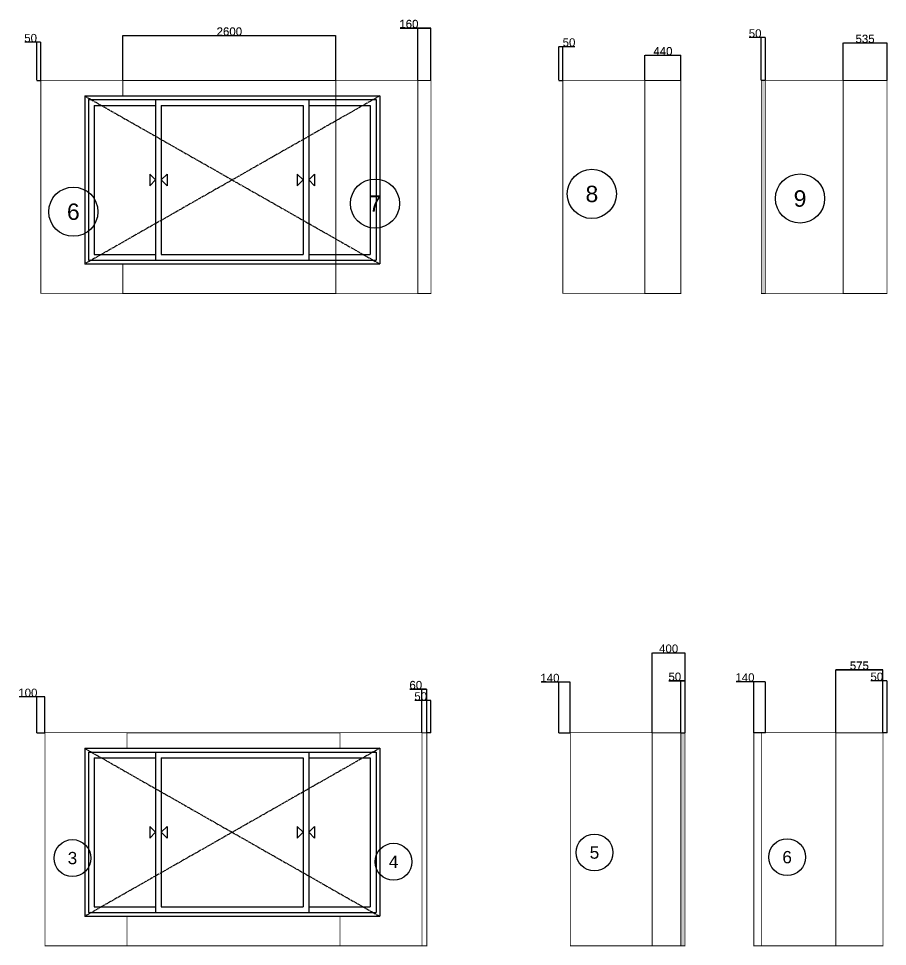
# Model space of a CAD drawing. Header units: millimetres. Extents: x 55547 to 190849, y 191990 to 326950.
# Drawn here: x 131159 to 141762, y 217054 to 228376 of the extents above; entities that cross this region are included whole.
import ezdxf
from ezdxf.enums import TextEntityAlignment as Align

# ---------------------------------------------------------------- set-up
doc = ezdxf.new("R2010")
doc.units = ezdxf.units.MM
doc.linetypes.add('CENTER2', pattern=[1.125, 0.75, -0.125, 0.125, -0.125])
doc.layers.get('Defpoints').update_dxf_attribs({"color": 144})
for name, color, linetype in [('000_50T 1pcs', 3, 'Continuous'), ('000_50T 갯수', 2, 'Continuous'), ('000_90T 2pcs', 4, 'Continuous'), ('000_90T 갯수', 2, 'Continuous'), ('000_삭제분', 4, 'Continuous'), ('YE-E-DOOR', 4, 'Continuous')]:
    doc.layers.add(name, color=color, linetype=linetype)
doc.styles.get("Standard").update_dxf_attribs({"font": 'arial.ttf'})
doc.dimstyles.new('ISO-25', dxfattribs={"dimtxt": 2.5, "dimasz": 2.5, "dimexe": 1.25, "dimexo": 0.625, "dimtad": 1, "dimtxsty": 'Standard', "dimcen": 2.5, "dimadec": 0, "dimazin": 0, "dimtfac": 1, "dimtmove": 0, "dimatfit": 3, "dimfxl": 1, "dimarcsym": 0})

# ---------------------------------------------------------------- blocks, each defined once
blk = doc.blocks.new('G$CAFAA04F1')
at = {"layer": 'YE-E-DOOR', "color": 5}
for p, q in [((0, 2050), (3600, 2050)), ((0, 2050), (0, 0)), ((3600, 2050), (3600, 0)), ((0, 0), (3600, 0))]:
    blk.add_line(p, q, dxfattribs=at)
at = {"layer": 'YE-E-DOOR', "color": 8}
for p, q in [((45, 2005), (3555, 2005)), ((45, 2005), (45, 45)), ((115, 1935), (115, 115)), ((115, 1935), (865, 1935)), ((865, 2005), (865, 45)), ((935, 1935), (2665, 1935)), ((935, 1935), (935, 115)), ((2665, 1935), (2665, 115)), ((2735, 2005), (2735, 45)), ((2735, 1935), (3485, 1935)), ((3485, 1935), (3485, 115)), ((3555, 2005), (3555, 45)), ((115, 115), (865, 115)), ((935, 115), (2665, 115)), ((2735, 115), (3485, 115)), ((45, 45), (3555, 45))]:
    blk.add_line(p, q, dxfattribs=at)
for points in [[(794, 1096), (794, 954), (865, 1025)], [(1006, 1096), (1006, 954), (935, 1025)], [(2594, 1096), (2594, 954), (2665, 1025)], [(2806, 1096), (2806, 954), (2735, 1025)]]:
    blk.add_lwpolyline(points, close=True, dxfattribs=at)
blk = doc.blocks.new('*D178')
at = {"layer": '000_50T 1pcs', "color": 0, "lineweight": -2, "transparency": 16777216}
for p, q in [((131381, 228087), (131234, 228087)), ((131381, 227623), (131381, 228088)), ((131428, 228087), (131383, 228087)), ((131431, 227623), (131431, 228088))]:
    blk.add_line(p, q, dxfattribs=at)
at = {"layer": '000_50T 1pcs', "color": 0, "transparency": 16777216}
for points in [[(131383, 228087), (131383, 228086), (131381, 228087)], [(131428, 228087), (131428, 228086), (131431, 228087)]]:
    blk.add_solid(points, dxfattribs=at)
at = {"layer": 'Defpoints', "color": 0, "transparency": 16777216}
for p in [(131381, 228087), (131381, 227622), (131431, 227622)]:
    blk.add_point(p, dxfattribs=at)
at = {"layer": '000_50T 1pcs', "color": 0, "lineweight": 30, "transparency": 16777216, "insert": (131306, 228138), "char_height": 100, "attachment_point": 5}
blk.add_mtext('50', dxfattribs=at)
blk = doc.blocks.new('*D179')
at = {"layer": '000_50T 1pcs', "color": 0, "lineweight": -2, "transparency": 16777216}
for p, q in [((132431, 227623), (132431, 228169)), ((135028, 228167), (132433, 228167)), ((135031, 227623), (135031, 228169))]:
    blk.add_line(p, q, dxfattribs=at)
at = {"layer": '000_50T 1pcs', "color": 0, "transparency": 16777216}
for points in [[(132433, 228168), (132433, 228167), (132431, 228167)], [(135028, 228168), (135028, 228167), (135031, 228167)]]:
    blk.add_solid(points, dxfattribs=at)
at = {"layer": 'Defpoints', "color": 0, "transparency": 16777216}
for p in [(132431, 228167), (132431, 227622), (135031, 227622)]:
    blk.add_point(p, dxfattribs=at)
at = {"layer": '000_50T 1pcs', "color": 0, "lineweight": 30, "transparency": 16777216, "insert": (133731, 228219), "char_height": 100, "attachment_point": 5}
blk.add_mtext('2600', dxfattribs=at)
blk = doc.blocks.new('*D180')
at = {"layer": '000_50T 1pcs', "color": 0, "lineweight": -2, "transparency": 16777216}
for p, q in [((136031, 228259), (135816, 228259)), ((136031, 227623), (136031, 228260)), ((136188, 228259), (136033, 228259)), ((136191, 227623), (136191, 228260))]:
    blk.add_line(p, q, dxfattribs=at)
at = {"layer": '000_50T 1pcs', "color": 0, "transparency": 16777216}
for points in [[(136033, 228260), (136033, 228259), (136031, 228259)], [(136188, 228260), (136188, 228259), (136191, 228259)]]:
    blk.add_solid(points, dxfattribs=at)
at = {"layer": 'Defpoints', "color": 0, "transparency": 16777216}
for p in [(136031, 228259), (136031, 227622), (136191, 227622)]:
    blk.add_point(p, dxfattribs=at)
at = {"layer": '000_50T 1pcs', "color": 0, "lineweight": 30, "transparency": 16777216, "insert": (135922, 228311), "char_height": 100, "attachment_point": 5}
blk.add_mtext('160', dxfattribs=at)
blk = doc.blocks.new('*D181')
at = {"layer": '000_50T 1pcs', "color": 0, "lineweight": -2, "transparency": 16777216}
for p, q in [((137752, 227623), (137752, 228035)), ((137754, 228034), (137799, 228034)), ((137802, 227623), (137802, 228035)), ((137802, 228034), (137948, 228034))]:
    blk.add_line(p, q, dxfattribs=at)
at = {"layer": '000_50T 1pcs', "color": 0, "transparency": 16777216}
for points in [[(137754, 228034), (137754, 228033), (137752, 228034)], [(137799, 228034), (137799, 228033), (137802, 228034)]]:
    blk.add_solid(points, dxfattribs=at)
at = {"layer": 'Defpoints', "color": 0, "transparency": 16777216}
for p in [(137802, 228034), (137752, 227622), (137802, 227622)]:
    blk.add_point(p, dxfattribs=at)
at = {"layer": '000_50T 1pcs', "color": 0, "lineweight": 30, "transparency": 16777216, "insert": (137876, 228085), "char_height": 100, "attachment_point": 5}
blk.add_mtext('50', dxfattribs=at)
blk = doc.blocks.new('*D182')
at = {"layer": '000_50T 1pcs', "color": 0, "lineweight": -2, "transparency": 16777216}
for p, q in [((138802, 227623), (138802, 227928)), ((139239, 227927), (138804, 227927)), ((139242, 227624), (139242, 227928))]:
    blk.add_line(p, q, dxfattribs=at)
at = {"layer": '000_50T 1pcs', "color": 0, "transparency": 16777216}
for points in [[(138804, 227927), (138804, 227926), (138802, 227927)], [(139239, 227927), (139239, 227926), (139242, 227927)]]:
    blk.add_solid(points, dxfattribs=at)
at = {"layer": 'Defpoints', "color": 0, "transparency": 16777216}
for p in [(138802, 227927), (138802, 227622), (139242, 227623)]:
    blk.add_point(p, dxfattribs=at)
at = {"layer": '000_50T 1pcs', "color": 0, "lineweight": 30, "transparency": 16777216, "insert": (139022, 227979), "char_height": 100, "attachment_point": 5}
blk.add_mtext('440', dxfattribs=at)
blk = doc.blocks.new('*D183')
at = {"layer": '000_50T 1pcs', "color": 0, "lineweight": -2, "transparency": 16777216}
for p, q in [((140222, 228144), (140075, 228144)), ((140222, 227623), (140222, 228145)), ((140269, 228144), (140224, 228144)), ((140272, 227623), (140272, 228145))]:
    blk.add_line(p, q, dxfattribs=at)
at = {"layer": '000_50T 1pcs', "color": 0, "transparency": 16777216}
for points in [[(140224, 228144), (140224, 228143), (140222, 228144)], [(140269, 228144), (140269, 228143), (140272, 228144)]]:
    blk.add_solid(points, dxfattribs=at)
at = {"layer": 'Defpoints', "color": 0, "transparency": 16777216}
for p in [(140222, 228144), (140222, 227622), (140272, 227622)]:
    blk.add_point(p, dxfattribs=at)
at = {"layer": '000_50T 1pcs', "color": 0, "lineweight": 30, "transparency": 16777216, "insert": (140147, 228195), "char_height": 100, "attachment_point": 5}
blk.add_mtext('50', dxfattribs=at)
blk = doc.blocks.new('*D184')
at = {"layer": '000_50T 1pcs', "color": 0, "lineweight": -2, "transparency": 16777216}
for p, q in [((141222, 227623), (141222, 228079)), ((141754, 228077), (141224, 228077)), ((141757, 227623), (141757, 228079))]:
    blk.add_line(p, q, dxfattribs=at)
at = {"layer": '000_50T 1pcs', "color": 0, "transparency": 16777216}
for points in [[(141224, 228078), (141224, 228077), (141222, 228077)], [(141754, 228078), (141754, 228077), (141757, 228077)]]:
    blk.add_solid(points, dxfattribs=at)
at = {"layer": 'Defpoints', "color": 0, "transparency": 16777216}
for p in [(141222, 228077), (141222, 227622), (141757, 227622)]:
    blk.add_point(p, dxfattribs=at)
at = {"layer": '000_50T 1pcs', "color": 0, "lineweight": 30, "transparency": 16777216, "insert": (141489, 228129), "char_height": 100, "attachment_point": 5}
blk.add_mtext('535', dxfattribs=at)
blk = doc.blocks.new('*D228')
at = {"layer": '000_90T 2pcs', "color": 0, "lineweight": -2, "transparency": 16777216}
for p, q in [((131381, 220098), (131166, 220098)), ((131381, 219662), (131381, 220099)), ((131478, 220098), (131383, 220098)), ((131481, 219662), (131481, 220099))]:
    blk.add_line(p, q, dxfattribs=at)
at = {"layer": '000_90T 2pcs', "color": 0, "transparency": 16777216}
for points in [[(131383, 220098), (131383, 220097), (131381, 220098)], [(131478, 220098), (131478, 220097), (131481, 220098)]]:
    blk.add_solid(points, dxfattribs=at)
at = {"layer": 'Defpoints', "color": 0, "transparency": 16777216}
for p in [(131381, 220098), (131381, 219662), (131481, 219662)]:
    blk.add_point(p, dxfattribs=at)
at = {"layer": '000_90T 2pcs', "color": 0, "lineweight": 30, "transparency": 16777216, "insert": (131272, 220149), "char_height": 100, "attachment_point": 5}
blk.add_mtext('100', dxfattribs=at)
blk = doc.blocks.new('*D229')
at = {"layer": '000_90T 2pcs', "color": 0, "lineweight": -2, "transparency": 16777216}
for p, q in [((136141, 220054), (135994, 220054)), ((136141, 219662), (136141, 220055)), ((136188, 220054), (136143, 220054)), ((136191, 219662), (136191, 220055))]:
    blk.add_line(p, q, dxfattribs=at)
at = {"layer": '000_90T 2pcs', "color": 0, "transparency": 16777216}
for points in [[(136143, 220054), (136143, 220053), (136141, 220054)], [(136188, 220054), (136188, 220053), (136191, 220054)]]:
    blk.add_solid(points, dxfattribs=at)
at = {"layer": 'Defpoints', "color": 0, "transparency": 16777216}
for p in [(136141, 220054), (136141, 219662), (136191, 219662)]:
    blk.add_point(p, dxfattribs=at)
at = {"layer": '000_90T 2pcs', "color": 0, "lineweight": 30, "transparency": 16777216, "insert": (136066, 220105), "char_height": 100, "attachment_point": 5}
blk.add_mtext('50', dxfattribs=at)
blk = doc.blocks.new('*D144')
at = {"layer": '000_90T 2pcs', "color": 0, "lineweight": -2, "transparency": 16777216}
for p, q in [((136081, 220192), (135934, 220192)), ((136081, 219663), (136081, 220194)), ((136138, 220192), (136083, 220192)), ((136141, 219663), (136141, 220194))]:
    blk.add_line(p, q, dxfattribs=at)
at = {"layer": '000_90T 2pcs', "color": 0, "transparency": 16777216}
for points in [[(136083, 220193), (136083, 220192), (136081, 220192)], [(136138, 220193), (136138, 220192), (136141, 220192)]]:
    blk.add_solid(points, dxfattribs=at)
at = {"layer": 'Defpoints', "color": 0, "transparency": 16777216}
for p in [(136081, 220192), (136081, 219662), (136141, 219662)]:
    blk.add_point(p, dxfattribs=at)
at = {"layer": '000_90T 2pcs', "color": 0, "lineweight": 30, "transparency": 16777216, "insert": (136006, 220244), "char_height": 100, "attachment_point": 5}
blk.add_mtext('60', dxfattribs=at)
blk = doc.blocks.new('*D230')
at = {"layer": '000_90T 2pcs', "color": 0, "lineweight": -2, "transparency": 16777216}
for p, q in [((137752, 220279), (137537, 220279)), ((137752, 219662), (137752, 220280)), ((137889, 220279), (137754, 220279)), ((137892, 219662), (137892, 220280))]:
    blk.add_line(p, q, dxfattribs=at)
at = {"layer": '000_90T 2pcs', "color": 0, "transparency": 16777216}
for points in [[(137754, 220279), (137754, 220278), (137752, 220279)], [(137889, 220279), (137889, 220278), (137892, 220279)]]:
    blk.add_solid(points, dxfattribs=at)
at = {"layer": 'Defpoints', "color": 0, "transparency": 16777216}
for p in [(137752, 220279), (137752, 219662), (137892, 219662)]:
    blk.add_point(p, dxfattribs=at)
at = {"layer": '000_90T 2pcs', "color": 0, "lineweight": 30, "transparency": 16777216, "insert": (137643, 220330), "char_height": 100, "attachment_point": 5}
blk.add_mtext('140', dxfattribs=at)
blk = doc.blocks.new('*D231')
at = {"layer": '000_90T 2pcs', "color": 0, "lineweight": -2, "transparency": 16777216}
for p, q in [((139242, 220295), (139095, 220295)), ((139242, 219662), (139242, 220296)), ((139289, 220295), (139244, 220295)), ((139292, 219662), (139292, 220296))]:
    blk.add_line(p, q, dxfattribs=at)
at = {"layer": '000_90T 2pcs', "color": 0, "transparency": 16777216}
for points in [[(139244, 220295), (139244, 220294), (139242, 220295)], [(139289, 220295), (139289, 220294), (139292, 220295)]]:
    blk.add_solid(points, dxfattribs=at)
at = {"layer": 'Defpoints', "color": 0, "transparency": 16777216}
for p in [(139242, 220295), (139242, 219662), (139292, 219662)]:
    blk.add_point(p, dxfattribs=at)
at = {"layer": '000_90T 2pcs', "color": 0, "lineweight": 30, "transparency": 16777216, "insert": (139167, 220346), "char_height": 100, "attachment_point": 5}
blk.add_mtext('50', dxfattribs=at)
blk = doc.blocks.new('*D232')
at = {"layer": '000_90T 2pcs', "color": 0, "lineweight": -2, "transparency": 16777216}
for p, q in [((140132, 220284), (139917, 220284)), ((140132, 219662), (140132, 220285)), ((140269, 220284), (140134, 220284)), ((140272, 219662), (140272, 220285))]:
    blk.add_line(p, q, dxfattribs=at)
at = {"layer": '000_90T 2pcs', "color": 0, "transparency": 16777216}
for points in [[(140134, 220285), (140134, 220284), (140132, 220284)], [(140269, 220285), (140269, 220284), (140272, 220284)]]:
    blk.add_solid(points, dxfattribs=at)
at = {"layer": 'Defpoints', "color": 0, "transparency": 16777216}
for p in [(140132, 220284), (140132, 219662), (140272, 219662)]:
    blk.add_point(p, dxfattribs=at)
at = {"layer": '000_90T 2pcs', "color": 0, "lineweight": 30, "transparency": 16777216, "insert": (140023, 220336), "char_height": 100, "attachment_point": 5}
blk.add_mtext('140', dxfattribs=at)
blk = doc.blocks.new('*D233')
at = {"layer": '000_90T 2pcs', "color": 0, "lineweight": -2, "transparency": 16777216}
for p, q in [((141707, 220294), (141560, 220294)), ((141707, 219662), (141707, 220295)), ((141754, 220294), (141709, 220294)), ((141757, 219662), (141757, 220295))]:
    blk.add_line(p, q, dxfattribs=at)
at = {"layer": '000_90T 2pcs', "color": 0, "transparency": 16777216}
for points in [[(141709, 220294), (141709, 220293), (141707, 220294)], [(141754, 220294), (141754, 220293), (141757, 220294)]]:
    blk.add_solid(points, dxfattribs=at)
at = {"layer": 'Defpoints', "color": 0, "transparency": 16777216}
for p in [(141707, 220294), (141707, 219662), (141757, 219662)]:
    blk.add_point(p, dxfattribs=at)
at = {"layer": '000_90T 2pcs', "color": 0, "lineweight": 30, "transparency": 16777216, "insert": (141632, 220345), "char_height": 100, "attachment_point": 5}
blk.add_mtext('50', dxfattribs=at)
blk = doc.blocks.new('*D234')
at = {"layer": '000_90T 2pcs', "color": 0, "lineweight": -2, "transparency": 16777216}
for p, q in [((141132, 219662), (141132, 220431)), ((141704, 220430), (141134, 220430)), ((141707, 219663), (141707, 220431))]:
    blk.add_line(p, q, dxfattribs=at)
at = {"layer": '000_90T 2pcs', "color": 0, "transparency": 16777216}
for points in [[(141134, 220430), (141134, 220430), (141132, 220430)], [(141704, 220430), (141704, 220430), (141707, 220430)]]:
    blk.add_solid(points, dxfattribs=at)
at = {"layer": 'Defpoints', "color": 0, "transparency": 16777216}
for p in [(141132, 220430), (141132, 219662), (141707, 219662)]:
    blk.add_point(p, dxfattribs=at)
at = {"layer": '000_90T 2pcs', "color": 0, "lineweight": 30, "transparency": 16777216, "insert": (141419, 220481), "char_height": 100, "attachment_point": 5}
blk.add_mtext('575', dxfattribs=at)
blk = doc.blocks.new('*D258')
at = {"layer": '000_삭제분', "color": 0, "lineweight": -2, "transparency": 16777216}
for p, q in [((132431, 227621), (132431, 228166)), ((135028, 228165), (132433, 228165)), ((135031, 227621), (135031, 228166))]:
    blk.add_line(p, q, dxfattribs=at)
at = {"layer": '000_삭제분', "color": 0, "transparency": 16777216}
for points in [[(132433, 228165), (132433, 228164), (132431, 228165)], [(135028, 228165), (135028, 228164), (135031, 228165)]]:
    blk.add_solid(points, dxfattribs=at)
at = {"layer": 'Defpoints', "color": 0, "transparency": 16777216}
for p in [(132431, 228165), (132431, 227620), (135031, 227620)]:
    blk.add_point(p, dxfattribs=at)
at = {"layer": '000_삭제분', "color": 0, "lineweight": 30, "transparency": 16777216, "insert": (133731, 228216), "char_height": 100, "attachment_point": 5}
blk.add_mtext('2600', dxfattribs=at)
blk = doc.blocks.new('*D154')
at = {"layer": '000_삭제분', "color": 0, "lineweight": -2, "transparency": 16777216}
for p, q in [((136031, 228257), (135816, 228257)), ((136031, 227621), (136031, 228258)), ((136188, 228257), (136033, 228257)), ((136191, 227621), (136191, 228258))]:
    blk.add_line(p, q, dxfattribs=at)
at = {"layer": '000_삭제분', "color": 0, "transparency": 16777216}
for points in [[(136033, 228257), (136033, 228256), (136031, 228257)], [(136188, 228257), (136188, 228256), (136191, 228257)]]:
    blk.add_solid(points, dxfattribs=at)
at = {"layer": 'Defpoints', "color": 0, "transparency": 16777216}
for p in [(136031, 228257), (136031, 227620), (136191, 227620)]:
    blk.add_point(p, dxfattribs=at)
at = {"layer": '000_삭제분', "color": 0, "lineweight": 30, "transparency": 16777216, "insert": (135922, 228308), "char_height": 100, "attachment_point": 5}
blk.add_mtext('160', dxfattribs=at)
blk = doc.blocks.new('*D259')
at = {"layer": '000_삭제분', "color": 0, "lineweight": -2, "transparency": 16777216}
for p, q in [((138802, 227621), (138802, 227926)), ((139239, 227924), (138804, 227924)), ((139242, 227621), (139242, 227926))]:
    blk.add_line(p, q, dxfattribs=at)
at = {"layer": '000_삭제분', "color": 0, "transparency": 16777216}
for points in [[(138804, 227925), (138804, 227924), (138802, 227924)], [(139239, 227925), (139239, 227924), (139242, 227924)]]:
    blk.add_solid(points, dxfattribs=at)
at = {"layer": 'Defpoints', "color": 0, "transparency": 16777216}
for p in [(138802, 227924), (138802, 227620), (139242, 227621)]:
    blk.add_point(p, dxfattribs=at)
at = {"layer": '000_삭제분', "color": 0, "lineweight": 30, "transparency": 16777216, "insert": (139022, 227976), "char_height": 100, "attachment_point": 5}
blk.add_mtext('440', dxfattribs=at)
blk = doc.blocks.new('*D260')
at = {"layer": '000_삭제분', "color": 0, "lineweight": -2, "transparency": 16777216}
for p, q in [((141222, 227621), (141222, 228076)), ((141754, 228075), (141224, 228075)), ((141757, 227621), (141757, 228076))]:
    blk.add_line(p, q, dxfattribs=at)
at = {"layer": '000_삭제분', "color": 0, "transparency": 16777216}
for points in [[(141224, 228075), (141224, 228074), (141222, 228075)], [(141754, 228075), (141754, 228074), (141757, 228075)]]:
    blk.add_solid(points, dxfattribs=at)
at = {"layer": 'Defpoints', "color": 0, "transparency": 16777216}
for p in [(141222, 228075), (141222, 227620), (141757, 227620)]:
    blk.add_point(p, dxfattribs=at)
at = {"layer": '000_삭제분', "color": 0, "lineweight": 30, "transparency": 16777216, "insert": (141489, 228127), "char_height": 100, "attachment_point": 5}
blk.add_mtext('535', dxfattribs=at)
blk = doc.blocks.new('*D145')
at = {"layer": '000_삭제분', "color": 0, "lineweight": -2, "transparency": 16777216}
for p, q in [((136081, 220190), (135934, 220190)), ((136081, 219661), (136081, 220191)), ((136138, 220190), (136083, 220190)), ((136141, 219661), (136141, 220191))]:
    blk.add_line(p, q, dxfattribs=at)
at = {"layer": '000_삭제분', "color": 0, "transparency": 16777216}
for points in [[(136083, 220190), (136083, 220189), (136081, 220190)], [(136138, 220190), (136138, 220189), (136141, 220190)]]:
    blk.add_solid(points, dxfattribs=at)
at = {"layer": 'Defpoints', "color": 0, "transparency": 16777216}
for p in [(136081, 220190), (136081, 219660), (136141, 219660)]:
    blk.add_point(p, dxfattribs=at)
at = {"layer": '000_삭제분', "color": 0, "lineweight": 30, "transparency": 16777216, "insert": (136006, 220242), "char_height": 100, "attachment_point": 5}
blk.add_mtext('60', dxfattribs=at)
blk = doc.blocks.new('*D243')
at = {"layer": '000_삭제분', "color": 0, "lineweight": -2, "transparency": 16777216}
for p, q in [((139242, 220292), (139095, 220292)), ((139242, 219660), (139242, 220293)), ((139289, 220292), (139244, 220292)), ((139292, 219660), (139292, 220293))]:
    blk.add_line(p, q, dxfattribs=at)
at = {"layer": '000_삭제분', "color": 0, "transparency": 16777216}
for points in [[(139244, 220292), (139244, 220292), (139242, 220292)], [(139289, 220292), (139289, 220292), (139292, 220292)]]:
    blk.add_solid(points, dxfattribs=at)
at = {"layer": 'Defpoints', "color": 0, "transparency": 16777216}
for p in [(139242, 220292), (139242, 219659), (139292, 219659)]:
    blk.add_point(p, dxfattribs=at)
at = {"layer": '000_삭제분', "color": 0, "lineweight": 30, "transparency": 16777216, "insert": (139167, 220344), "char_height": 100, "attachment_point": 5}
blk.add_mtext('50', dxfattribs=at)
blk = doc.blocks.new('*D244')
at = {"layer": '000_삭제분', "color": 0, "lineweight": -2, "transparency": 16777216}
for p, q in [((141132, 219660), (141132, 220429)), ((141704, 220427), (141134, 220427)), ((141707, 219661), (141707, 220429))]:
    blk.add_line(p, q, dxfattribs=at)
at = {"layer": '000_삭제분', "color": 0, "transparency": 16777216}
for points in [[(141134, 220428), (141134, 220427), (141132, 220427)], [(141704, 220428), (141704, 220427), (141707, 220427)]]:
    blk.add_solid(points, dxfattribs=at)
at = {"layer": 'Defpoints', "color": 0, "transparency": 16777216}
for p in [(141132, 220427), (141132, 219659), (141707, 219660)]:
    blk.add_point(p, dxfattribs=at)
at = {"layer": '000_삭제분', "color": 0, "lineweight": 30, "transparency": 16777216, "insert": (141419, 220479), "char_height": 100, "attachment_point": 5}
blk.add_mtext('575', dxfattribs=at)
blk = doc.blocks.new('*D250')
at = {"layer": '000_삭제분', "color": 0, "lineweight": -2, "transparency": 16777216}
for p, q in [((138892, 219660), (138892, 220637)), ((138894, 220636), (139289, 220636)), ((139292, 219660), (139292, 220637))]:
    blk.add_line(p, q, dxfattribs=at)
at = {"layer": '000_삭제분', "color": 0, "transparency": 16777216}
for points in [[(138894, 220636), (138894, 220635), (138892, 220636)], [(139289, 220636), (139289, 220635), (139292, 220636)]]:
    blk.add_solid(points, dxfattribs=at)
at = {"layer": 'Defpoints', "color": 0, "transparency": 16777216}
for p in [(139292, 220636), (138892, 219659), (139292, 219659)]:
    blk.add_point(p, dxfattribs=at)
at = {"layer": '000_삭제분', "color": 0, "lineweight": 30, "transparency": 16777216, "insert": (139092, 220688), "char_height": 100, "attachment_point": 5}
blk.add_mtext('400', dxfattribs=at)

msp = doc.modelspace()

# ---------------------------------------------------------------- hatches: boundary and pattern name
at = {"layer": '000_50T 1pcs', "transparency": 33554687}
h = msp.add_hatch(dxfattribs=at)
h.set_pattern_fill('HOUND', color=1)
h.set_pattern_definition([(0, (-246773.1047, 32134.2966), (6.35, 1.5875), [25.4, -12.7]), (90, (-246773.1047, 32134.2966), (-1.5875, -6.35), [25.4, -12.7])])
h.paths.add_polyline_path([(140271.91, 227622.496), (140221.91, 227622.496), (140221.91, 225021.871), (140271.91, 225021.871)])
h = msp.add_hatch(dxfattribs=at)
h.set_pattern_fill('HOUND', color=1)
h.set_pattern_definition([(0, (-247753.4984, 24173.5725), (6.35, 1.5875), [25.4, -12.7]), (90, (-247753.4984, 24173.5725), (-1.5875, -6.35), [25.4, -12.7])])
h.paths.add_polyline_path([(139291.517, 219661.772), (139241.517, 219661.772), (139241.517, 217061.147), (139291.517, 217061.147)])

# ---------------------------------------------------------------- linework, layer by layer
at = {"layer": '000_50T 1pcs', "lineweight": 30}
for points in [[(131380.944, 227622.496), (131430.944, 227622.496)], [(137751.517, 227622.496), (137801.517, 227622.496)], [(140271.91, 227622.496), (140221.91, 227622.496)]]:
    msp.add_lwpolyline(points, dxfattribs=at)
at = {"layer": '000_50T 1pcs', "lineweight": 30, "const_width": 10}
for points in [[(132430.944, 225382.496), (132430.944, 225022.496), (131430.944, 225022.496), (131430.944, 227622.496), (132430.944, 227622.496), (132430.944, 227432.496), (131965.944, 227432.496), (131965.944, 225382.496)], [(132430.944, 227432.496), (135030.944, 227432.496), (135030.944, 227622.496), (132430.944, 227622.496)], [(136190.944, 227622.496), (136030.944, 227622.496), (136030.944, 225022.496), (136190.944, 225022.496)], [(138801.517, 227623.121), (139241.517, 227623.121), (139241.517, 225022.496), (138801.517, 225022.496)], [(141756.91, 227622.496), (141221.91, 227622.496), (141221.91, 225022.496), (141756.91, 225022.496)], [(132430.944, 225382.496), (132430.944, 225022.496), (135030.944, 225022.496), (135030.944, 225382.496)]]:
    msp.add_lwpolyline(points, close=True, dxfattribs=at)
at = {"layer": '000_50T 1pcs', "const_width": 10}
for points in [[(135030.944, 227622.496), (135030.944, 225022.496), (136030.944, 225022.496), (136030.944, 227622.496)], [(137801.517, 227623.121), (137801.517, 225023.121), (138801.517, 225023.121), (138801.517, 227623.121)], [(140221.91, 227622.496), (140221.91, 225022.496), (141221.91, 225022.496), (141221.91, 227622.496)]]:
    msp.add_lwpolyline(points, close=True, dxfattribs=at)
at = {"layer": '000_50T 1pcs', "color": 1, "const_width": 10}
for points in [[(140271.91, 227622.496), (140221.91, 227622.496), (140221.91, 225021.871), (140271.91, 225021.871)], [(139291.517, 219661.772), (139241.517, 219661.772), (139241.517, 217061.147), (139291.517, 217061.147)]]:
    msp.add_lwpolyline(points, close=True, dxfattribs=at)
at = {"layer": '000_50T 갯수', "color": 2, "lineweight": 30}
for centre in [(138155.362, 226236.641), (140695.296, 226180.665), (135508.282, 226118.596), (131826.987, 226019.518)]:
    msp.add_circle(centre, 300, dxfattribs=at)
at = {"layer": '000_90T 2pcs', "lineweight": 30}
for points in [[(131380.944, 219661.772), (131480.944, 219661.772)], [(136190.944, 219661.772), (136140.944, 219661.772)], [(137751.517, 219661.772), (137891.517, 219661.772)], [(139241.517, 219661.772), (139291.517, 219661.772)], [(140271.91, 219661.772), (140131.91, 219661.772)], [(141756.91, 219661.772), (141706.91, 219661.772)]]:
    msp.add_lwpolyline(points, dxfattribs=at)
at = {"layer": '000_90T 2pcs', "lineweight": 30, "const_width": 10}
for points in [[(132480.944, 219662.397), (132480.944, 219471.772), (131965.944, 219471.772), (131965.944, 217421.772), (132480.944, 217421.772), (132480.944, 217062.397), (131480.944, 217062.397), (131480.944, 219661.772)], [(135080.944, 219661.772), (135080.944, 219471.772), (135565.944, 219471.772), (135565.944, 217421.772), (135080.944, 217421.772), (135080.944, 217061.772), (136080.944, 217062.397), (136080.944, 219661.772)], [(136140.944, 219661.772), (136080.944, 219661.772), (136080.944, 217062.397), (136140.944, 217062.397)], [(139291.517, 219661.772), (138891.517, 219661.772), (138891.517, 217061.772), (139291.517, 217061.772)], [(141706.91, 219661.772), (141131.91, 219661.772), (141131.91, 217061.772), (141706.91, 217061.772)], [(132480.944, 217421.772), (135080.944, 217421.772), (135080.944, 217061.772), (132480.944, 217062.397)]]:
    msp.add_lwpolyline(points, close=True, dxfattribs=at)
msp.add_lwpolyline([(132480.944, 219661.772), (135080.944, 219661.772), (135080.944, 219471.772), (132480.944, 219471.772), (132480.944, 219662.397)], dxfattribs=at)
at = {"layer": '000_90T 2pcs', "const_width": 10}
for points in [[(137891.517, 219661.772), (137891.517, 217061.772), (138891.517, 217061.772), (138891.517, 219661.772)], [(140131.91, 219661.772), (140131.91, 217061.772), (141131.91, 217061.772), (141131.91, 219661.772)]]:
    msp.add_lwpolyline(points, close=True, dxfattribs=at)
at = {"layer": '000_90T 2pcs', "color": 1, "lineweight": 30, "const_width": 10}
msp.add_lwpolyline([(140131.91, 219662.397), (140221.91, 219662.397), (140221.91, 217062.397), (140131.91, 217062.397)], close=True, dxfattribs=at)
at = {"layer": '000_90T 갯수', "color": 2, "lineweight": 30}
for centre in [(138186.715, 218199.88), (131816.589, 218132.709), (135734.944, 218087.927), (140537.728, 218143.904)]:
    msp.add_circle(centre, 225, dxfattribs=at)
at = {"layer": '000_삭제분', "color": 1, "lineweight": 30, "const_width": 10, "elevation": 0}
for points in [[(132430.944, 227429.996), (135030.944, 227429.996), (135030.944, 227619.996), (132430.944, 227619.996)], [(136190.944, 227619.996), (136030.944, 227619.996), (136030.944, 225019.996), (136190.944, 225019.996)], [(138801.517, 227620.621), (139241.517, 227620.621), (139241.517, 225019.996), (138801.517, 225019.996)], [(141756.91, 227619.996), (141221.91, 227619.996), (141221.91, 225019.996), (141756.91, 225019.996)], [(132430.944, 225379.996), (132430.944, 225019.996), (135030.944, 225019.996), (135030.944, 225379.996)], [(136140.944, 219659.272), (136080.944, 219659.272), (136080.944, 217059.897), (136140.944, 217059.897)], [(139291.517, 219659.272), (138891.517, 219659.272), (138891.517, 217059.272), (139291.517, 217059.272)], [(141706.91, 219659.272), (141131.91, 219659.272), (141131.91, 217059.272), (141706.91, 217059.272)], [(132480.944, 217419.272), (135080.944, 217419.272), (135080.944, 217059.272), (132480.944, 217059.897)]]:
    msp.add_lwpolyline(points, close=True, dxfattribs=at)
msp.add_lwpolyline([(132480.944, 219659.272), (135080.944, 219659.272), (135080.944, 219469.272), (132480.944, 219469.272), (132480.944, 219659.897)], dxfattribs=at)
at = {"layer": '000_삭제분', "color": 1, "lineweight": 30, "elevation": 0}
for points in [[(139241.517, 219659.272), (139291.517, 219659.272)], [(141756.91, 219659.272), (141706.91, 219659.272)]]:
    msp.add_lwpolyline(points, dxfattribs=at)
at = {"layer": 'YE-E-DOOR', "color": 1, "linetype": 'CENTER2', "ltscale": 40}
for points in [[(131965.944, 227432.496), (135565.944, 225382.496)], [(135565.944, 227432.496), (131965.944, 225382.496)], [(131965.944, 219471.772), (135565.944, 217421.772)], [(135565.944, 219471.772), (131965.944, 217421.772)]]:
    msp.add_lwpolyline(points, dxfattribs=at)

# ---------------------------------------------------------------- block references
at = {"layer": 'YE-E-DOOR'}
for p in [(131965.944, 225382.496), (131965.944, 217421.772)]:
    msp.add_blockref('G$CAFAA04F1', p, dxfattribs=at)

# ---------------------------------------------------------------- texts
at = {"layer": '000_50T 갯수', "color": 2, "lineweight": 30}
for s, p in [('8', (138155.362, 226236.641)), ('7', (135508.282, 226118.596)), ('9', (140695.296, 226180.665)), ('6', (131826.987, 226019.518))]:
    msp.add_text(s, height=200, dxfattribs=at).set_placement(p, align=Align.MIDDLE_CENTER)
at = {"layer": '000_90T 갯수', "color": 2, "lineweight": 30}
for s, p in [('3', (131816.589, 218132.709)), ('5', (138186.715, 218199.88)), ('6', (140537.728, 218143.904)), ('4', (135734.944, 218087.927))]:
    msp.add_text(s, height=150, dxfattribs=at).set_placement(p, align=Align.MIDDLE_CENTER)

# ---------------------------------------------------------------- dimensions: what is measured, and where the dimension line sits
at = {"layer": '000_50T 1pcs', "lineweight": 30}
for base, p1, p2, picture, middle in [((136030.944, 228259.116), (136190.944, 227622.496), (136030.944, 227622.496), '*D180', (135922.225, 228310.798)), ((132430.944, 228167.274), (135030.944, 227622.496), (132430.944, 227622.496), '*D179', (133730.944, 228218.956)), ((140221.91, 228143.532), (140271.91, 227622.496), (140221.91, 227622.496), '*D183', (140147.332, 228195.215)), ((131380.944, 228086.739), (131430.944, 227622.496), (131380.944, 227622.496), '*D178', (131306.366, 228138.422)), ((137801.517, 228033.799), (137751.517, 227622.496), (137801.517, 227622.496), '*D181', (137876.094, 228085.481)), ((141221.91, 228077.411), (141756.91, 227622.496), (141221.91, 227622.496), '*D184', (141489.41, 228129.127)), ((138801.517, 227926.88), (139241.517, 227623.121), (138801.517, 227622.496), '*D182', (139021.517, 227978.562))]:
    dim = msp.add_linear_dim(base=base, p1=p1, p2=p2, dimstyle='ISO-25', override={"dimtxt": 100}, dxfattribs=at)
    dim.commit()
    dim.dimension.update_dxf_attribs({"geometry": picture, "text_midpoint": middle})
at = {"layer": '000_90T 2pcs', "lineweight": 30}
for base, p1, p2, picture, middle in [((141131.91, 220429.974), (141706.91, 219662.397), (141131.91, 219661.772), '*D234', (141419.41, 220481.452)), ((137751.517, 220278.665), (137891.517, 219661.772), (137751.517, 219661.772), '*D230', (137642.798, 220330.348)), ((139241.517, 220294.563), (139291.517, 219661.772), (139241.517, 219661.772), '*D231', (139166.939, 220346.246)), ((140131.91, 220284.141), (140271.91, 219661.772), (140131.91, 219661.772), '*D232', (140023.192, 220335.824)), ((141706.91, 220293.647), (141756.91, 219661.772), (141706.91, 219661.772), '*D233', (141632.332, 220345.329)), ((136080.944, 220192.379), (136140.944, 219662.397), (136080.944, 219662.397), '*D144', (136006.093, 220244.061)), ((131380.944, 220097.513), (131480.944, 219661.772), (131380.944, 219661.772), '*D228', (131272.225, 220149.195)), ((136140.944, 220053.529), (136190.944, 219661.772), (136140.944, 219661.772), '*D229', (136066.366, 220105.211))]:
    dim = msp.add_linear_dim(base=base, p1=p1, p2=p2, dimstyle='ISO-25', override={"dimtxt": 100}, dxfattribs=at)
    dim.commit()
    dim.dimension.update_dxf_attribs({"geometry": picture, "text_midpoint": middle})
at = {"layer": '000_삭제분', "color": 1, "lineweight": 30}
for base, p1, p2, picture, middle in [((136030.944, 228256.616, 0), (136190.944, 227619.996, 0), (136030.944, 227619.996, 0), '*D154', (135922.225, 228308.298, 0)), ((132430.944, 228164.774, 0), (135030.944, 227619.996, 0), (132430.944, 227619.996, 0), '*D258', (133730.944, 228216.456, 0)), ((141221.91, 228074.911, 0), (141756.91, 227619.996, 0), (141221.91, 227619.996, 0), '*D260', (141489.41, 228126.627, 0)), ((138801.517, 227924.38, 0), (139241.517, 227620.621, 0), (138801.517, 227619.996, 0), '*D259', (139021.517, 227976.062, 0)), ((139291.517, 220635.827, 0), (138891.517, 219659.272, 0), (139291.517, 219659.272, 0), '*D250', (139091.517, 220687.51, 0)), ((141131.91, 220427.474, 0), (141706.91, 219659.897, 0), (141131.91, 219659.272, 0), '*D244', (141419.41, 220478.952, 0)), ((139241.517, 220292.063, 0), (139291.517, 219659.272, 0), (139241.517, 219659.272, 0), '*D243', (139166.939, 220343.746, 0)), ((136080.944, 220189.879, 0), (136140.944, 219659.897, 0), (136080.944, 219659.897, 0), '*D145', (136006.093, 220241.561, 0))]:
    dim = msp.add_linear_dim(base=base, p1=p1, p2=p2, dimstyle='ISO-25', override={"dimtxt": 100}, dxfattribs=at)
    dim.commit()
    dim.dimension.update_dxf_attribs({"geometry": picture, "text_midpoint": middle})

doc.saveas('drawing.dxf')
